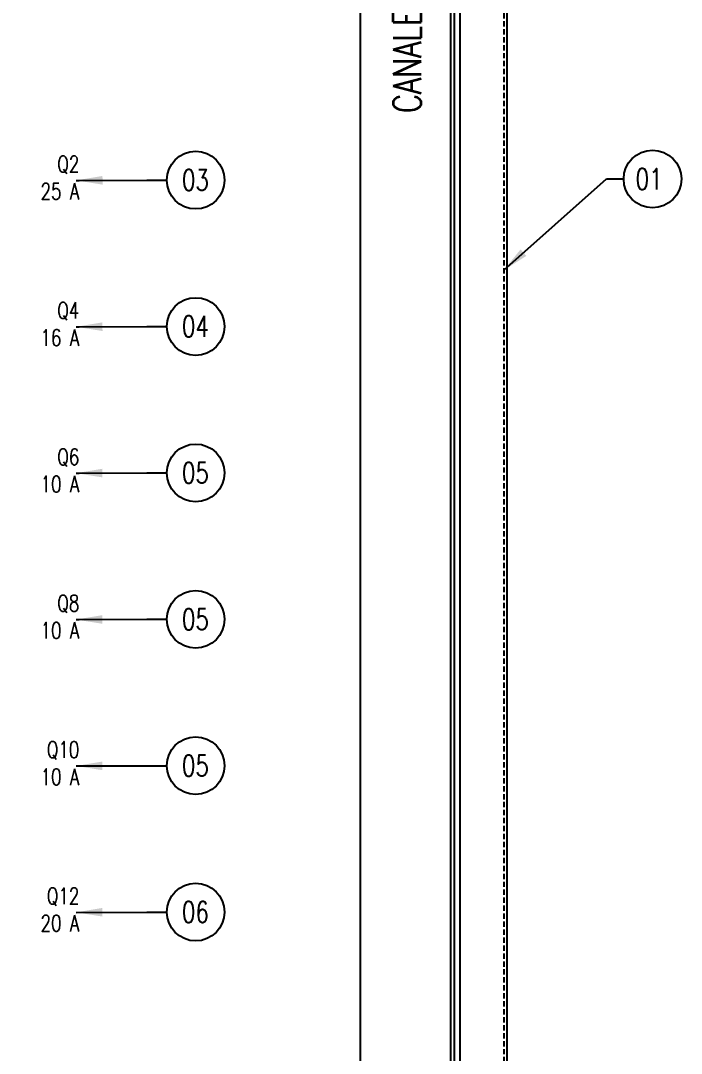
# Model space of a CAD drawing. Header units: millimetres. Extents: x 2153 to 5658, y -781 to 1156.
# Drawn here: x 3814.2 to 4130.2, y 329.8 to 823.6 of the extents above; entities that cross this region are included whole.
import ezdxf

# ---------------------------------------------------------------- set-up
doc = ezdxf.new("R2010")
doc.units = ezdxf.units.MM
doc.linetypes.add('HIDDEN', pattern=[9.525, 6.35, -3.175])
for name, color, linetype in [('40GENE-102-DIMENSION', 40, 'Continuous'), ('40GENE-107-SUB.TITLE', 4, 'Continuous'), ('47ELEC-205-EQUIP', 5, 'Continuous')]:
    doc.layers.add(name, color=color, linetype=linetype)
doc.styles.add('ROMANS', font='romans.shx', dxfattribs={"width": 0.75})
doc.dimstyles.new('SNC-LAVALIN', dxfattribs={"dimscale": 0, "dimtxt": 2.5, "dimasz": 2.5, "dimexe": 1.5, "dimexo": 1, "dimgap": 1.25, "dimtad": 1, "dimdec": 0, "dimzin": 1, "dimdsep": 46, "dimtxsty": 'ROMANS', "dimcen": 0.09, "dimclrd": 256, "dimclre": 256, "dimclrt": 7, "dimadec": 0, "dimazin": 0, "dimtfac": 1, "dimtdec": 0, "dimtix": 1, "dimtmove": 2, "dimatfit": 3, "dimfxl": 1, "dimtfill": 1, "dimtolj": 1, "dimarcsym": 0})

msp = doc.modelspace()

# ---------------------------------------------------------------- linework, layer by layer
at = {"color": 40}
for points in [[(3271.77, -117.74), (4021.77, -117.74), (4021.77, 1032.26), (3271.77, 1032.26)], [(3316.77, -72.74), (3976.77, -72.74), (3976.77, 987.26), (3316.77, 987.26)]]:
    msp.add_lwpolyline(points, close=True, dxfattribs=at)
at = {"layer": '47ELEC-205-EQUIP'}
for points in [[(3246.77, 1057.26), (4046.77, 1057.26), (4046.77, -142.74), (3246.77, -142.74)], [(3269.27, 1034.76), (4024.27, 1034.76), (4024.27, -120.24), (3269.27, -120.24)], [(3273.77, 1030.26), (4019.77, 1030.26), (4019.77, -115.74), (3273.77, -115.74)]]:
    msp.add_lwpolyline(points, close=True, dxfattribs=at)
at = {"layer": '47ELEC-205-EQUIP', "linetype": 'HIDDEN', "ltscale": 0.4}
msp.add_lwpolyline([(3248.27, 1055.76), (4045.27, 1055.76), (4045.27, -141.24), (3248.27, -141.24)], close=True, dxfattribs=at)

# ---------------------------------------------------------------- texts
at = {"layer": '40GENE-107-SUB.TITLE', "insert": (4121.18, 752.9), "char_height": 10, "width": 15.4267, "attachment_point": 3, "style": 'ROMANS', "bg_fill": 3, "box_fill_scale": 1, "bg_fill_color": 256, "bg_fill_transparency": 0}
msp.add_mtext('01', dxfattribs=at)

# ---------------------------------------------------------------- leaders
at = {"layer": '40GENE-102-DIMENSION', "color": 0}
msp.add_leader([(4045.27, 704.27), (4094.34, 747.87), (4102.62, 747.87)], dimstyle='SNC-LAVALIN', override={"dimscale": 7.000007, "dimtxt": 1.8, "dimasz": 1.8, "dimexo": 3, "dimgap": 0.8, "dimclrt": 0}, dxfattribs=at)

# ---------------------------------------------------------------- next in the draw order: linework, layer by layer
at = {"layer": '40GENE-102-DIMENSION'}
msp.add_circle((4116.41, 747.87), 13.79, dxfattribs=at)

# ---------------------------------------------------------------- next in the draw order: texts
at = {"layer": '40GENE-107-SUB.TITLE', "insert": (3992.31, 926.08), "char_height": 13.5, "width": 182.8092, "attachment_point": 3, "rotation": 90, "style": 'ROMANS', "bg_fill": 3, "box_fill_scale": 1, "bg_fill_color": 256, "bg_fill_transparency": 0}
msp.add_mtext('CANALETA 45x65 mm', dxfattribs=at)
at = {"layer": '40GENE-107-SUB.TITLE', "attachment_point": 3, "style": 'ROMANS', "bg_fill": 3, "box_fill_scale": 1, "bg_fill_color": 256, "bg_fill_transparency": 0}
for s, insert, char_height, width in [('Q2\\P25 A', (3842.27, 758.9), 7.8, 26.0547), ('03', (3904.22, 752.36), 10, 15.4267), ('Q4\\P16 A', (3842.26, 688.9), 7.8, 26.0547), ('04', (3904.21, 682.36), 10, 15.4267), ('Q6\\P10 A', (3842.27, 618.9), 7.8, 26.0547), ('05', (3904.21, 612.36), 10, 15.4267), ('Q8\\P10 A', (3842.27, 548.9), 7.8, 26.0547), ('05', (3904.21, 542.36), 10, 15.4267), ('Q10\\P10 A', (3842.27, 478.9), 7.8, 26.0547), ('05', (3904.21, 472.36), 10, 15.4267), ('Q12\\P20 A', (3842.27, 408.9), 7.8, 26.0547), ('06', (3904.2, 402.36), 10, 15.4267)]:
    msp.add_mtext(s, dxfattribs=dict(at, insert=insert, char_height=char_height, width=width))

# ---------------------------------------------------------------- next in the draw order: linework, layer by layer
at = {"layer": '40GENE-102-DIMENSION'}
for centre in [(3897.92, 747.33), (3897.91, 677.33), (3897.91, 607.33), (3897.91, 537.33), (3897.91, 467.33), (3897.9, 397.33)]:
    msp.add_circle(centre, 13.79, dxfattribs=at)

# ---------------------------------------------------------------- next in the draw order: leaders
at = {"layer": '40GENE-102-DIMENSION', "color": 0}
for points in [[(3840.76, 747.2), (3874.51, 747.33), (3884.13, 747.33)], [(3840.75, 677.2), (3874.5, 677.33), (3884.12, 677.33)], [(3840.74, 607.2), (3874.49, 607.33), (3884.11, 607.33)], [(3840.74, 537.2), (3874.49, 537.33), (3884.11, 537.33)], [(3840.74, 467.2), (3874.49, 467.33), (3884.11, 467.33)], [(3840.74, 397.2), (3874.49, 397.33), (3884.11, 397.33)]]:
    msp.add_leader(points, dimstyle='SNC-LAVALIN', override={"dimscale": 7.000007, "dimtxt": 1.8, "dimasz": 1.8, "dimexo": 3, "dimgap": 0.8, "dimclrt": 0}, dxfattribs=at)

doc.saveas('drawing.dxf')
